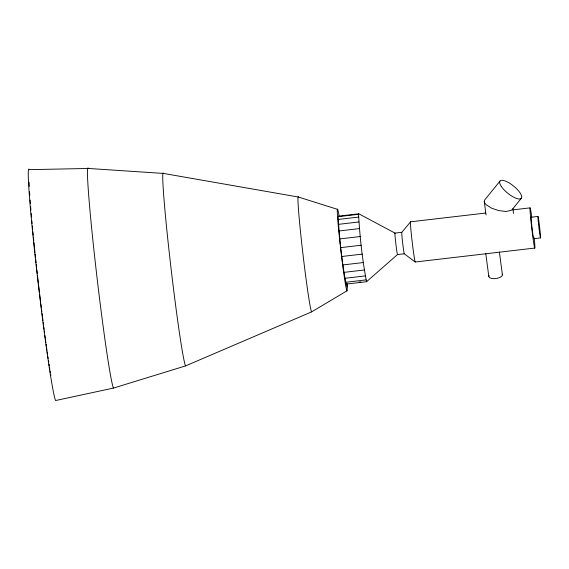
<?xml version="1.0" encoding="UTF-8"?>
<svg xmlns="http://www.w3.org/2000/svg" width="569" height="569" viewBox="0 0 569 569"><rect width="100%" height="100%" fill="white"/><g stroke="black" fill="none" stroke-linecap="round" stroke-linejoin="round"><path stroke-width="0.85" d="M486.054 214.933L484.255 201.433L484.674 200.011L499.945 181.134M534.732 248.07L415.185 262.01L404.267 253.788L397.461 254.578L366.55 281.712L346.137 284.087C341.848 261.896 339.437 239.25 338.15 216.689L338.406 216.184L358.819 213.802L395.014 233.105L401.821 232.308L410.612 221.796L485.471 213.062M366.806 281.207L366.55 281.712C362.261 259.514 359.85 236.875 358.562 214.307L358.819 213.802M346.137 284.087L346.386 283.582M521.424 198.168L512.349 209.385L510.99 210.487L505.862 211.455L498.771 210.615L491.609 208.19L486.296 204.833L484.802 203.076L484.255 201.433M337.63 209.392L298.476 197.045L163.623 173.453L88.465 168.467L29.311 169.647A116.545 4.04 83.3 0 0 37.398 276.534A116.545 4.04 83.3 0 0 55.598 400.533L113.466 388.072L185.537 365.917L311.556 311.912L346.905 290.88M338.15 216.689L358.562 214.307M338.178 219.47L358.591 217.088M338.484 224.342L358.897 221.967M512.633 209.897L530.152 207.856M339.046 230.978L359.466 228.596M339.835 238.916L360.248 236.533M531.218 217.223L538.025 216.433M340.781 247.615L361.201 245.239M341.834 256.491L362.247 254.108M533.665 238.703L540.472 237.906A10.839 0.377 83.3 0 0 539.042 222.493A10.839 0.377 83.3 0 0 538.231 221.113A10.839 0.377 83.3 0 0 540.472 237.906M342.915 264.934L363.328 262.551M343.953 272.366L364.366 269.983M344.871 278.284L365.291 275.901M345.618 282.281L366.031 279.898M359.146 282.096L360.846 281.897M512.868 208.723L513.508 213.51M499.383 252.039L502.42 274.82M485.77 253.625L488.807 276.406M346.706 283.426L347.175 286.932M533.736 237.657A10.839 0.377 83.3 0 1 532.136 228.574A10.839 0.377 83.3 0 1 531.382 217.799M534.206 237.814A20.299 0.704 83.3 0 1 533.822 243.653A20.299 0.704 83.3 0 1 530.216 212.842A20.299 0.704 83.3 0 1 531.809 217.351M415.334 261.712A20.299 0.704 83.3 0 1 412.326 243.048A20.299 0.704 83.3 0 1 410.612 221.796M397.539 254.421A10.839 0.377 83.3 0 1 395.768 243.048A10.839 0.377 83.3 0 1 395.178 233.674M404.346 253.625A10.839 0.377 83.3 0 1 402.738 243.66A10.839 0.377 83.3 0 1 401.821 232.308M502.157 274.08A6.856 2.952 -7.6 0 1 495.741 278.568A6.856 2.952 -7.6 0 1 489.006 275.609M347.005 283.874A41.132 1.423 83.3 0 1 344.345 277.195A41.132 1.423 83.3 0 1 338.043 223.126A41.132 1.423 83.3 0 1 339.145 216.362M311.556 311.912A57.981 2.006 83.3 0 1 302.502 250.218A57.981 2.006 83.3 0 1 298.476 197.045M185.537 365.917A97.15 3.364 83.3 0 1 170.373 262.551A97.15 3.364 83.3 0 1 163.623 173.453M113.466 388.072A110.848 3.841 83.3 0 1 96.161 270.126A110.848 3.841 83.3 0 1 88.465 168.467M50.833 375.632A110.265 3.819 83.3 0 1 50.584 374.153M50.335 372.617A110.265 3.819 83.3 0 1 50.072 371.024M49.809 369.373A110.265 3.819 83.3 0 1 49.546 367.681M49.268 365.931A110.265 3.819 83.3 0 1 48.998 364.146M48.714 362.311A110.265 3.819 83.3 0 1 48.436 360.44M48.152 358.534A110.265 3.819 83.3 0 1 47.867 356.592M47.526 354.259A110.265 3.819 83.3 0 1 47.177 351.855M46.943 350.219A110.265 3.819 83.3 0 1 46.587 347.716M46.352 346.016A110.265 3.819 83.3 0 1 46.11 344.295M45.869 342.552A110.265 3.819 83.3 0 1 45.506 339.899M45.264 338.114A110.265 3.819 83.3 0 1 44.894 335.411M44.531 332.687A110.265 3.819 83.3 0 1 44.311 331.03M44.09 329.351A110.265 3.819 83.3 0 1 43.756 326.805M43.529 325.091A110.265 3.819 83.3 0 1 43.194 322.481M42.967 320.731A110.265 3.819 83.3 0 1 42.063 313.619M41.836 311.826A110.265 3.819 83.3 0 1 41.501 309.131M41.274 307.331A110.265 3.819 83.3 0 1 40.847 303.846M40.641 302.139A110.265 3.819 83.3 0 1 39.702 294.365M39.496 292.63A110.265 3.819 83.3 0 1 38.571 284.777M38.365 283.035A110.265 3.819 83.3 0 1 37.476 275.225M37.27 273.447A110.265 3.819 83.3 0 1 36.871 269.898M36.679 268.12A110.265 3.819 83.3 0 1 36.288 264.571M36.089 262.807A110.265 3.819 83.3 0 1 35.712 259.293M35.52 257.544A110.265 3.819 83.3 0 1 35.15 254.087M34.972 252.38A110.265 3.819 83.3 0 1 34.617 249.002M34.425 247.159A110.265 3.819 83.3 0 1 33.955 242.572M33.77 240.751A110.265 3.819 83.3 0 1 33.415 237.145M33.237 235.367A110.265 3.819 83.3 0 1 32.895 231.86M32.646 229.279A110.265 3.819 83.3 0 1 32.326 225.921M32.099 223.468A110.265 3.819 83.3 0 1 31.843 220.672M31.515 217.024A110.265 3.819 83.3 0 1 31.203 213.475M30.911 210.053A110.265 3.819 83.3 0 1 30.641 206.767M30.399 203.638A110.265 3.819 83.3 0 1 30.129 200.103M29.794 195.302A110.265 3.819 83.3 0 1 29.574 191.796M29.296 186.454A110.265 3.819 83.3 0 1 29.154 182.386M501.246 186.348A13.713 4.63 39 0 0 520.386 198.873A13.713 4.63 39 0 0 510.429 183.73A13.713 4.63 39 0 0 501.246 186.348"/></g></svg>
